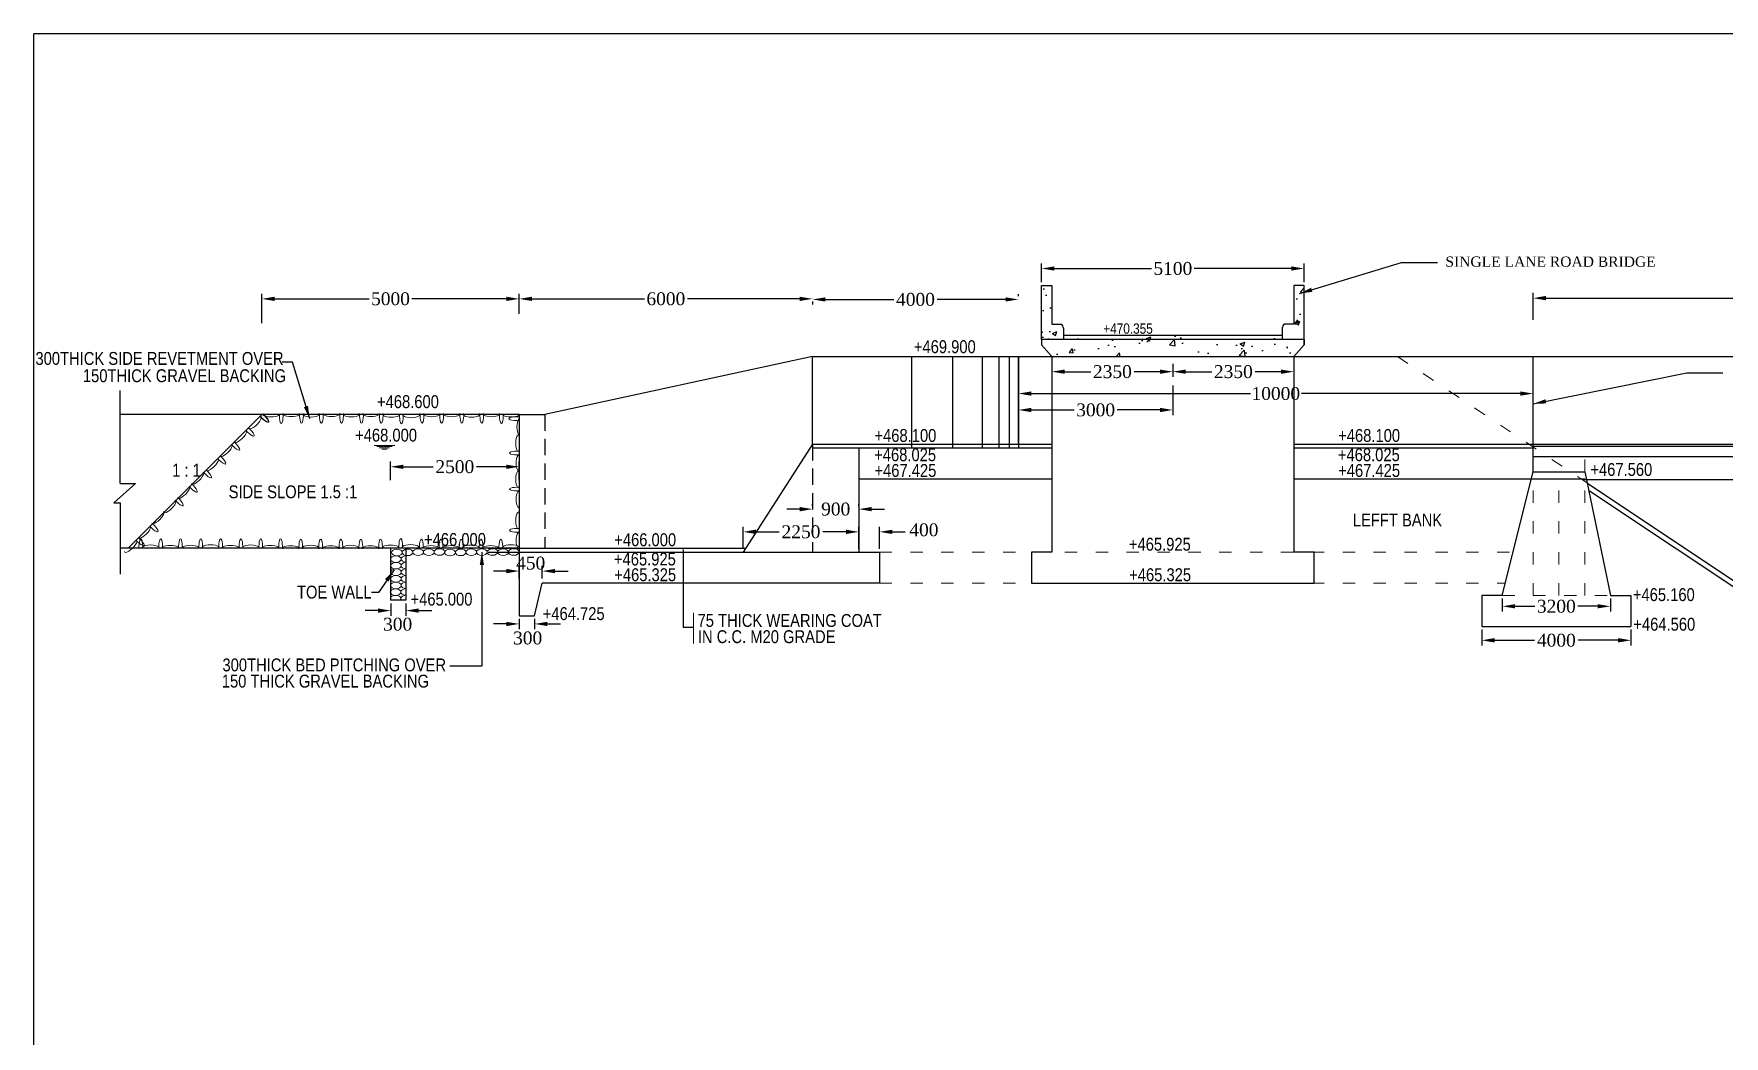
# Model space of a CAD drawing. Header units: millimetres. Extents: x 80 to 6605, y 46 to 2491.
# Drawn here: x 5456.2 to 5784.6, y 1153.2 to 1347.8 of the extents above; entities that cross this region are included whole.
import ezdxf
from ezdxf.enums import TextEntityAlignment as Align

# ---------------------------------------------------------------- set-up
doc = ezdxf.new("R2010")
doc.units = ezdxf.units.MM
doc.linetypes.add('ACAD_ISO03W100', pattern=[30, 12, -18])
doc.linetypes.add('DASHED', pattern=[19.05, 12.7, -6.35])
doc.layers.add('TEXT_GENERAL', color=4, linetype='Continuous')
doc.styles.add('ABADI', font='')
doc.styles.add('ARIAL NARROW', font='ARIALN.TTF')
doc.styles.get("Standard").update_dxf_attribs({"font": 'times.ttf', "height": 2.5})
doc.styles.add('TNR_2.5', font='times.ttf', dxfattribs={"height": 2.5})
doc.styles.get('ABADI').set_extended_font_data('Abadi MT Condensed Light')
doc.dimstyles.new('STANDARD$7', dxfattribs={"dimtxt": 2, "dimasz": 2, "dimexe": 1.25, "dimexo": 0.625, "dimtad": 1, "dimdec": 0, "dimlfac": 0.5, "dimdsep": 46, "dimtxsty": 'Standard', "dimcen": 2.5, "dimadec": 0, "dimazin": 0, "dimtfac": 1, "dimtdec": 0, "dimtmove": 0, "dimatfit": 3, "dimfxl": 1, "dimtolj": 1, "dimtzin": 0, "dimarcsym": 0})
doc.dimstyles.new('STYLE_ESH', dxfattribs={"dimtxt": 2.5, "dimasz": 2.5, "dimexe": 1, "dimexo": 0.625, "dimtad": 0, "dimtih": 1, "dimtoh": 1, "dimdec": 0, "dimlfac": 100, "dimzin": 9, "dimdsep": 46, "dimtxsty": 'TNR_2.5', "dimcen": 2.5, "dimadec": 0, "dimazin": 2, "dimtfac": 1, "dimtdec": 0, "dimtofl": 0, "dimtmove": 2, "dimatfit": 3, "dimfxl": 1, "dimarcsym": 0})

# ---------------------------------------------------------------- blocks, each defined once
blk = doc.blocks.new('*D95')
at = {"color": 0, "lineweight": -2, "transparency": 16777216}
for p, q in [((5651.98, 1299.6), (5651.98, 1303.26)), ((5654.48, 1302.26), (5673.32, 1302.26)), ((5700.48, 1302.26), (5681.65, 1302.26)), ((5702.98, 1299.6), (5702.98, 1303.26))]:
    blk.add_line(p, q, dxfattribs=at)
at = {"color": 0, "transparency": 16777216}
for points in [[(5654.48, 1302.68), (5654.48, 1301.85), (5651.98, 1302.26)], [(5700.48, 1302.68), (5700.48, 1301.85), (5702.98, 1302.26)]]:
    blk.add_solid(points, dxfattribs=at)
at = {"layer": 'Defpoints', "color": 0, "transparency": 16777216}
for p in [(5702.98, 1302.26), (5651.98, 1298.97), (5702.98, 1298.97)]:
    blk.add_point(p, dxfattribs=at)
at = {"color": 0, "transparency": 16777216, "insert": (5677.48, 1302.26), "char_height": 2.5, "attachment_point": 5, "style": 'TNR_2.5'}
blk.add_mtext('5100', dxfattribs=at)
blk = doc.blocks.new('*D96')
at = {"color": 0, "lineweight": -2, "transparency": 16777216}
for p, q in [((5677.48, 1283.75), (5677.48, 1281.22)), ((5679.98, 1282.22), (5685.02, 1282.22)), ((5698.48, 1282.22), (5693.45, 1282.22)), ((5700.98, 1283.75), (5700.98, 1281.22))]:
    blk.add_line(p, q, dxfattribs=at)
at = {"color": 0, "transparency": 16777216}
for points in [[(5679.98, 1282.64), (5679.98, 1281.81), (5677.48, 1282.22)], [(5698.48, 1282.64), (5698.48, 1281.81), (5700.98, 1282.22)]]:
    blk.add_solid(points, dxfattribs=at)
at = {"layer": 'Defpoints', "color": 0, "transparency": 16777216}
for p in [(5677.48, 1284.37), (5700.98, 1284.37), (5677.48, 1282.22)]:
    blk.add_point(p, dxfattribs=at)
at = {"color": 0, "transparency": 16777216, "insert": (5689.23, 1282.22), "char_height": 2.5, "attachment_point": 5, "style": 'TNR_2.5'}
blk.add_mtext('2350', dxfattribs=at)
blk = doc.blocks.new('*D97')
at = {"color": 0, "lineweight": -2, "transparency": 16777216}
for p, q in [((5653.98, 1283.75), (5653.98, 1281.22)), ((5656.48, 1282.22), (5661.52, 1282.22)), ((5674.98, 1282.22), (5669.95, 1282.22)), ((5677.48, 1283.75), (5677.48, 1281.22))]:
    blk.add_line(p, q, dxfattribs=at)
at = {"color": 0, "transparency": 16777216}
for points in [[(5656.48, 1282.64), (5656.48, 1281.81), (5653.98, 1282.22)], [(5674.98, 1282.64), (5674.98, 1281.81), (5677.48, 1282.22)]]:
    blk.add_solid(points, dxfattribs=at)
at = {"layer": 'Defpoints', "color": 0, "transparency": 16777216}
for p in [(5653.98, 1284.37), (5677.48, 1284.37), (5677.48, 1282.22)]:
    blk.add_point(p, dxfattribs=at)
at = {"color": 0, "transparency": 16777216, "insert": (5665.73, 1282.22), "char_height": 2.5, "attachment_point": 5, "style": 'TNR_2.5'}
blk.add_mtext('2350', dxfattribs=at)
blk = doc.blocks.new('*D99')
at = {"color": 0, "lineweight": -2, "transparency": 16777216}
for p, q in [((5747.48, 1292.3), (5747.48, 1297.51)), ((5882.48, 1292.3), (5882.48, 1297.51)), ((5749.98, 1296.51), (5810.03, 1296.51)), ((5879.98, 1296.51), (5819.94, 1296.51))]:
    blk.add_line(p, q, dxfattribs=at)
at = {"color": 0, "transparency": 16777216}
for points in [[(5749.98, 1296.93), (5749.98, 1296.09), (5747.48, 1296.51)], [(5879.98, 1296.93), (5879.98, 1296.09), (5882.48, 1296.51)]]:
    blk.add_solid(points, dxfattribs=at)
at = {"layer": 'Defpoints', "color": 0, "transparency": 16777216}
for p in [(5882.48, 1296.51), (5747.48, 1291.67), (5882.48, 1291.67)]:
    blk.add_point(p, dxfattribs=at)
at = {"color": 0, "transparency": 16777216, "insert": (5814.98, 1296.51), "char_height": 2.5, "attachment_point": 5, "style": 'TNR_2.5'}
blk.add_mtext('13500', dxfattribs=at)
blk = doc.blocks.new('*D101')
at = {"color": 0, "lineweight": -2, "transparency": 16777216}
for p, q in [((5523.06, 1235.83), (5520.56, 1235.83)), ((5525.56, 1237.22), (5525.56, 1234.83)), ((5528.48, 1237.22), (5528.48, 1234.83)), ((5530.98, 1235.83), (5533.48, 1235.83))]:
    blk.add_line(p, q, dxfattribs=at)
at = {"color": 0, "transparency": 16777216}
for points in [[(5523.06, 1236.25), (5523.06, 1235.41), (5525.56, 1235.83)], [(5530.98, 1236.25), (5530.98, 1235.41), (5528.48, 1235.83)]]:
    blk.add_solid(points, dxfattribs=at)
at = {"layer": 'Defpoints', "color": 0, "transparency": 16777216}
for p in [(5525.56, 1237.85), (5528.48, 1237.85), (5528.48, 1235.83)]:
    blk.add_point(p, dxfattribs=at)
at = {"color": 0, "transparency": 16777216, "insert": (5526.88, 1233.17), "char_height": 2.5, "attachment_point": 5, "style": 'TNR_2.5'}
blk.add_mtext('300', dxfattribs=at)
blk = doc.blocks.new('*D103')
at = {"color": 0, "lineweight": -2, "transparency": 16777216}
for p, q in [((5547.98, 1233.24), (5545.48, 1233.24)), ((5550.48, 1234.21), (5550.48, 1232.24)), ((5553.48, 1234.21), (5553.48, 1232.24)), ((5555.98, 1233.24), (5558.48, 1233.24))]:
    blk.add_line(p, q, dxfattribs=at)
at = {"color": 0, "transparency": 16777216}
for points in [[(5547.98, 1233.65), (5547.98, 1232.82), (5550.48, 1233.24)], [(5555.98, 1233.65), (5555.98, 1232.82), (5553.48, 1233.24)]]:
    blk.add_solid(points, dxfattribs=at)
at = {"layer": 'Defpoints', "color": 0, "transparency": 16777216}
for p in [(5550.48, 1234.83), (5553.48, 1234.83), (5553.48, 1233.24)]:
    blk.add_point(p, dxfattribs=at)
at = {"color": 0, "transparency": 16777216, "insert": (5552.13, 1230.5), "char_height": 2.5, "attachment_point": 5, "style": 'TNR_2.5'}
blk.add_mtext('300', dxfattribs=at)
blk = doc.blocks.new('*D102')
at = {"color": 0, "lineweight": -2, "transparency": 16777216}
for p, q in [((5547.98, 1243.5), (5545.48, 1243.5)), ((5550.48, 1242.07), (5550.48, 1244.5)), ((5554.97, 1242.07), (5554.97, 1244.5)), ((5557.47, 1243.5), (5559.97, 1243.5))]:
    blk.add_line(p, q, dxfattribs=at)
at = {"color": 0, "transparency": 16777216}
for points in [[(5547.98, 1243.92), (5547.98, 1243.08), (5550.48, 1243.5)], [(5557.47, 1243.92), (5557.47, 1243.08), (5554.97, 1243.5)]]:
    blk.add_solid(points, dxfattribs=at)
at = {"layer": 'Defpoints', "color": 0, "transparency": 16777216}
for p in [(5550.48, 1243.5), (5550.48, 1241.45), (5554.97, 1241.45)]:
    blk.add_point(p, dxfattribs=at)
at = {"color": 0, "transparency": 16777216, "insert": (5552.72, 1245.04), "char_height": 2.5, "attachment_point": 5, "style": 'TNR_2.5'}
blk.add_mtext('450', dxfattribs=at)
blk = doc.blocks.new('*D100')
at = {"color": 0, "lineweight": -2, "transparency": 16777216}
for p, q in [((5525.48, 1261.19), (5525.48, 1264.76)), ((5550.48, 1261.19), (5550.48, 1264.76)), ((5527.98, 1263.76), (5533.77, 1263.76)), ((5547.98, 1263.76), (5542.2, 1263.76))]:
    blk.add_line(p, q, dxfattribs=at)
at = {"color": 0, "transparency": 16777216}
for points in [[(5527.98, 1264.17), (5527.98, 1263.34), (5525.48, 1263.76)], [(5547.98, 1264.17), (5547.98, 1263.34), (5550.48, 1263.76)]]:
    blk.add_solid(points, dxfattribs=at)
at = {"layer": 'Defpoints', "color": 0, "transparency": 16777216}
for p in [(5550.48, 1263.76), (5525.48, 1260.56), (5550.48, 1260.56)]:
    blk.add_point(p, dxfattribs=at)
at = {"color": 0, "transparency": 16777216, "insert": (5537.98, 1263.76), "char_height": 2.5, "attachment_point": 5, "style": 'TNR_2.5'}
blk.add_mtext('2500', dxfattribs=at)
blk = doc.blocks.new('*D104')
at = {"color": 0, "lineweight": -2, "transparency": 16777216}
for p, q in [((5737.48, 1232.15), (5737.48, 1229.06)), ((5766.48, 1232.13), (5766.48, 1229.06)), ((5739.98, 1230.06), (5747.76, 1230.06)), ((5763.98, 1230.06), (5756.21, 1230.06))]:
    blk.add_line(p, q, dxfattribs=at)
at = {"color": 0, "transparency": 16777216}
for points in [[(5739.98, 1230.48), (5739.98, 1229.64), (5737.48, 1230.06)], [(5763.98, 1230.48), (5763.98, 1229.64), (5766.48, 1230.06)]]:
    blk.add_solid(points, dxfattribs=at)
at = {"layer": 'Defpoints', "color": 0, "transparency": 16777216}
for p in [(5737.48, 1232.77), (5766.48, 1232.76), (5766.48, 1230.06)]:
    blk.add_point(p, dxfattribs=at)
at = {"color": 0, "transparency": 16777216, "insert": (5751.98, 1230.06), "char_height": 2.5, "attachment_point": 5, "style": 'TNR_2.5'}
blk.add_mtext('4000', dxfattribs=at)
blk = doc.blocks.new('*D105')
at = {"color": 0, "lineweight": -2, "transparency": 16777216}
for p, q in [((5741.48, 1238.15), (5741.48, 1235.66)), ((5762.48, 1238.15), (5762.48, 1235.66)), ((5743.98, 1236.66), (5747.81, 1236.66)), ((5759.98, 1236.66), (5756.16, 1236.66))]:
    blk.add_line(p, q, dxfattribs=at)
at = {"color": 0, "transparency": 16777216}
for points in [[(5743.98, 1237.08), (5743.98, 1236.25), (5741.48, 1236.66)], [(5759.98, 1237.08), (5759.98, 1236.25), (5762.48, 1236.66)]]:
    blk.add_solid(points, dxfattribs=at)
at = {"layer": 'Defpoints', "color": 0, "transparency": 16777216}
for p in [(5741.48, 1238.77), (5762.48, 1238.77), (5762.48, 1236.66)]:
    blk.add_point(p, dxfattribs=at)
at = {"color": 0, "transparency": 16777216, "insert": (5751.98, 1236.66), "char_height": 2.5, "attachment_point": 5, "style": 'TNR_2.5'}
blk.add_mtext('3200', dxfattribs=at)
blk = doc.blocks.new('*D122')
at = {"color": 0, "lineweight": -2, "transparency": 16777216}
for p, q in [((5647.48, 1296.88), (5647.48, 1297.25)), ((5607.48, 1295.83), (5607.48, 1295.25)), ((5609.98, 1296.25), (5623.26, 1296.25)), ((5644.98, 1296.25), (5631.71, 1296.25))]:
    blk.add_line(p, q, dxfattribs=at)
at = {"color": 0, "transparency": 16777216}
for points in [[(5609.98, 1296.67), (5609.98, 1295.84), (5607.48, 1296.25)], [(5644.98, 1296.67), (5644.98, 1295.84), (5647.48, 1296.25)]]:
    blk.add_solid(points, dxfattribs=at)
at = {"layer": 'Defpoints', "color": 0, "transparency": 16777216}
for p in [(5607.48, 1296.45), (5607.48, 1296.25), (5647.48, 1296.25)]:
    blk.add_point(p, dxfattribs=at)
at = {"color": 0, "transparency": 16777216, "insert": (5627.48, 1296.25), "char_height": 2.5, "attachment_point": 5, "style": 'TNR_2.5'}
blk.add_mtext('4000', dxfattribs=at)
blk = doc.blocks.new('*D123')
at = {"color": 0, "lineweight": -2, "transparency": 16777216}
for p, q in [((5550.48, 1293.66), (5550.48, 1297.37)), ((5552.98, 1296.37), (5574.81, 1296.37)), ((5604.98, 1296.37), (5583.16, 1296.37)), ((5607.48, 1295.83), (5607.48, 1295.37))]:
    blk.add_line(p, q, dxfattribs=at)
at = {"color": 0, "transparency": 16777216}
for points in [[(5552.98, 1296.78), (5552.98, 1295.95), (5550.48, 1296.37)], [(5604.98, 1296.78), (5604.98, 1295.95), (5607.48, 1296.37)]]:
    blk.add_solid(points, dxfattribs=at)
at = {"layer": 'Defpoints', "color": 0, "transparency": 16777216}
for p in [(5550.48, 1296.37), (5607.48, 1296.45), (5550.48, 1293.04)]:
    blk.add_point(p, dxfattribs=at)
at = {"color": 0, "transparency": 16777216, "insert": (5578.98, 1296.37), "char_height": 2.5, "attachment_point": 5, "style": 'TNR_2.5'}
blk.add_mtext('6000', dxfattribs=at)
blk = doc.blocks.new('*D124')
at = {"color": 0, "lineweight": -2, "transparency": 16777216}
for p, q in [((5500.48, 1291.66), (5500.48, 1297.37)), ((5550.48, 1293.48), (5550.48, 1297.37)), ((5502.98, 1296.37), (5521.32, 1296.37)), ((5547.98, 1296.37), (5529.65, 1296.37))]:
    blk.add_line(p, q, dxfattribs=at)
at = {"color": 0, "transparency": 16777216}
for points in [[(5502.98, 1296.78), (5502.98, 1295.95), (5500.48, 1296.37)], [(5547.98, 1296.78), (5547.98, 1295.95), (5550.48, 1296.37)]]:
    blk.add_solid(points, dxfattribs=at)
at = {"layer": 'Defpoints', "color": 0, "transparency": 16777216}
for p in [(5500.48, 1296.37), (5500.48, 1291.03), (5550.48, 1292.86)]:
    blk.add_point(p, dxfattribs=at)
at = {"color": 0, "transparency": 16777216, "insert": (5525.48, 1296.37), "char_height": 2.5, "attachment_point": 5, "style": 'TNR_2.5'}
blk.add_mtext('5000', dxfattribs=at)
blk = doc.blocks.new('*D144')
at = {"color": 0, "lineweight": -2, "transparency": 16777216}
for p, q in [((5647.48, 1278.6), (5647.48, 1278.97)), ((5649.98, 1277.97), (5692.53, 1277.97)), ((5744.98, 1277.97), (5702.44, 1277.97)), ((5747.48, 1278.6), (5747.48, 1278.97))]:
    blk.add_line(p, q, dxfattribs=at)
at = {"color": 0, "transparency": 16777216}
for points in [[(5649.98, 1278.39), (5649.98, 1277.56), (5647.48, 1277.97)], [(5744.98, 1278.39), (5744.98, 1277.56), (5747.48, 1277.97)]]:
    blk.add_solid(points, dxfattribs=at)
at = {"layer": 'Defpoints', "color": 0, "transparency": 16777216}
for p in [(5647.48, 1277.97), (5747.48, 1277.97), (5747.48, 1277.97)]:
    blk.add_point(p, dxfattribs=at)
at = {"color": 0, "transparency": 16777216, "insert": (5697.48, 1277.97), "char_height": 2.5, "attachment_point": 5, "style": 'TNR_2.5'}
blk.add_mtext('10000', dxfattribs=at)
blk = doc.blocks.new('*D145')
at = {"color": 0, "lineweight": -2, "transparency": 16777216}
for p, q in [((5677.48, 1279.57), (5677.48, 1273.79)), ((5647.48, 1275.41), (5647.48, 1275.79)), ((5649.98, 1274.79), (5658.31, 1274.79)), ((5674.98, 1274.79), (5666.66, 1274.79))]:
    blk.add_line(p, q, dxfattribs=at)
at = {"color": 0, "transparency": 16777216}
for points in [[(5649.98, 1275.2), (5649.98, 1274.37), (5647.48, 1274.79)], [(5674.98, 1275.2), (5674.98, 1274.37), (5677.48, 1274.79)]]:
    blk.add_solid(points, dxfattribs=at)
at = {"layer": 'Defpoints', "color": 0, "transparency": 16777216}
for p in [(5677.48, 1280.19), (5647.48, 1274.79), (5677.48, 1274.79)]:
    blk.add_point(p, dxfattribs=at)
at = {"color": 0, "transparency": 16777216, "insert": (5662.48, 1274.79), "char_height": 2.5, "attachment_point": 5, "style": 'TNR_2.5'}
blk.add_mtext('3000', dxfattribs=at)
blk = doc.blocks.new('*D146')
at = {"color": 0, "lineweight": -2, "transparency": 16777216}
for p, q in [((5593.98, 1247.8), (5593.98, 1252.12)), ((5616.48, 1247.8), (5616.48, 1252.12)), ((5596.48, 1251.12), (5601.02, 1251.12)), ((5613.98, 1251.12), (5609.45, 1251.12))]:
    blk.add_line(p, q, dxfattribs=at)
at = {"color": 0, "transparency": 16777216}
for points in [[(5596.48, 1251.54), (5596.48, 1250.71), (5593.98, 1251.12)], [(5613.98, 1251.54), (5613.98, 1250.71), (5616.48, 1251.12)]]:
    blk.add_solid(points, dxfattribs=at)
at = {"layer": 'Defpoints', "color": 0, "transparency": 16777216}
for p in [(5616.48, 1251.12), (5593.98, 1247.17), (5616.48, 1247.17)]:
    blk.add_point(p, dxfattribs=at)
at = {"color": 0, "transparency": 16777216, "insert": (5605.23, 1251.12), "char_height": 2.5, "attachment_point": 5, "style": 'TNR_2.5'}
blk.add_mtext('2250', dxfattribs=at)
blk = doc.blocks.new('*D147')
at = {"color": 0, "lineweight": -2, "transparency": 16777216}
for p, q in [((5604.98, 1255.53), (5602.48, 1255.53)), ((5607.48, 1256.16), (5607.48, 1256.53)), ((5616.48, 1256.16), (5616.48, 1256.53)), ((5618.98, 1255.53), (5621.48, 1255.53))]:
    blk.add_line(p, q, dxfattribs=at)
at = {"color": 0, "transparency": 16777216}
for points in [[(5604.98, 1255.95), (5604.98, 1255.11), (5607.48, 1255.53)], [(5618.98, 1255.95), (5618.98, 1255.11), (5616.48, 1255.53)]]:
    blk.add_solid(points, dxfattribs=at)
at = {"layer": 'Defpoints', "color": 0, "transparency": 16777216}
for p in [(5607.48, 1255.53), (5616.48, 1255.53), (5616.48, 1255.53)]:
    blk.add_point(p, dxfattribs=at)
at = {"color": 0, "transparency": 16777216, "insert": (5611.98, 1255.53), "char_height": 2.5, "attachment_point": 5, "style": 'TNR_2.5'}
blk.add_mtext('900', dxfattribs=at)
blk = doc.blocks.new('*D148')
at = {"color": 0, "lineweight": -2, "transparency": 16777216}
for p, q in [((5616.48, 1247.8), (5616.48, 1252.12)), ((5620.48, 1247.8), (5620.48, 1252.12)), ((5613.98, 1251.12), (5611.48, 1251.12)), ((5622.98, 1251.12), (5625.48, 1251.12))]:
    blk.add_line(p, q, dxfattribs=at)
at = {"color": 0, "transparency": 16777216}
for points in [[(5613.98, 1251.54), (5613.98, 1250.71), (5616.48, 1251.12)], [(5622.98, 1251.54), (5622.98, 1250.71), (5620.48, 1251.12)]]:
    blk.add_solid(points, dxfattribs=at)
at = {"layer": 'Defpoints', "color": 0, "transparency": 16777216}
for p in [(5620.48, 1251.12), (5616.48, 1247.17), (5620.48, 1247.17)]:
    blk.add_point(p, dxfattribs=at)
at = {"color": 0, "transparency": 16777216, "insert": (5629.11, 1251.5), "char_height": 2.5, "attachment_point": 5, "style": 'TNR_2.5'}
blk.add_mtext('400', dxfattribs=at)

msp = doc.modelspace()

# ---------------------------------------------------------------- hatches: boundary and pattern name
h = msp.add_hatch()
h.set_pattern_fill('AR-CONC', color=0, scale=0.05, style=0)
h.set_pattern_definition([(50, (166.927, -432.9654), (9.109233, -0.796954), [0.9525, -10.4775]), (355, (166.927, -432.965), (-1.762141, 9.552832), [0.762, -8.382]), (100.451, (167.686, -433.032), (7.347125, 8.755834), [0.8095, -8.9045]), (46.1842, (166.927, -430.425), (13.553952, -2.102116), [1.42875, -15.71625]), (96.6356, (168.057, -430.6), (11.870212, 12.371278), [1.21425, -13.35675]), (351.184, (166.927, -430.425), (11.87023, 12.371256), [1.143, -12.573]), (21, (168.197, -431.0604), (7.580744, -5.113276), [0.9525, -10.4775]), (326, (168.197, -431.06), (3.090101, 9.209398), [0.762, -8.382]), (71.4514, (168.829, -431.4865), (10.670825, 4.096143), [0.8095, -8.9045]), (37.5, (166.927, -432.9654), (0.1544302, 4.227752), [0, -8.2804, 0, -8.509, 0, -8.41375]), (7.5, (166.927, -432.9654), (3.340983, 5.0090287), [0, -4.8514, 0, -8.0899, 0, -3.20675]), (327.5, (164.095, -432.9654), (6.7795298, -0.2864372), [0, -3.175, 0, -9.906, 0, -13.1445]), (317.5, (162.825, -432.9654), (7.406459, 1.2713246), [0, -4.1275, 0, -6.5786, 0, -9.3345])])
h.paths.add_polyline_path([(5700.98459, 1285.17045), (5702.98459, 1287.47045), (5702.98459, 1288.47045), (5656.23459, 1288.47045), (5651.98459, 1288.47045), (5651.98459, 1287.47045), (5653.98459, 1285.17045)])
h.paths.add_polyline_path([(5656.23459, 1289.22045), (5656.23459, 1288.47045), (5698.73459, 1288.47045), (5698.73459, 1289.22045)])
h.paths.add_polyline_path([(5702.98459, 1298.97045), (5700.98459, 1298.97045), (5700.98459, 1291.47045), (5699.15786, 1291.47045, 0.215737154), (5698.73459, 1290.65589), (5698.73459, 1288.47045), (5702.98459, 1288.47045)])
h.paths.add_polyline_path([(5651.98459, 1288.47045), (5656.23459, 1288.47045), (5656.23459, 1290.65589, 0.215737154), (5655.81131, 1291.47045), (5653.98459, 1291.47045), (5653.98459, 1298.97045), (5651.98459, 1298.97045)])

# ---------------------------------------------------------------- linework, layer by layer
at = {"color": 0}
for p, q in [((5456.18376, 767.83356), (5456.18376, 1347.83356)), ((6436.18376, 1347.83356), (5456.18376, 1347.83356)), ((5651.98459, 1298.97045), (5653.98459, 1298.97045)), ((5651.98459, 1288.47045), (5651.98459, 1298.97045)), ((5653.98459, 1298.97045), (5653.98459, 1291.47045)), ((5700.98459, 1298.97045), (5700.98459, 1291.47045)), ((5702.98459, 1298.97045), (5700.98459, 1298.97045)), ((5702.98459, 1287.47045), (5702.98459, 1298.97045)), ((5653.98459, 1291.47045), (5655.81131, 1291.47045)), ((5656.23459, 1290.65589), (5656.23459, 1288.47045)), ((5698.73459, 1290.65589), (5698.73459, 1288.47045)), ((5700.98459, 1291.47045), (5699.15786, 1291.47045)), ((5698.73459, 1289.22045), (5656.23459, 1289.22045)), ((5702.98459, 1288.47045), (5656.23459, 1288.47045)), ((5607.48459, 1285.17045), (5555.48459, 1273.92045)), ((5607.48459, 1268.17045), (5607.48459, 1285.17045)), ((5607.48459, 1285.17045), (5882.48459, 1285.17045)), ((5626.68649, 1285.17045), (5626.68649, 1267.42045)), ((5634.64402, 1285.17045), (5634.64402, 1267.42045)), ((5640.43132, 1285.17045), (5640.43132, 1267.42045)), ((5643.68666, 1285.17045), (5643.68666, 1267.42045)), ((5645.67606, 1285.17045), (5645.67606, 1267.42045)), ((5647.48459, 1285.17045), (5647.48459, 1267.42045)), ((5647.48459, 1268.17045), (5647.48459, 1285.17045)), ((5653.98459, 1285.17045), (5653.98459, 1247.17045)), ((5700.98459, 1285.17045), (5700.98459, 1247.17045)), ((5747.48459, 1262.77045), (5747.48459, 1285.17045)), ((5472.93355, 1260.48638), (5472.93355, 1278.56355)), ((5550.48459, 1273.92045), (5472.93355, 1273.92045)), ((5474.48459, 1247.92045), (5500.48459, 1273.92045)), ((5550.48459, 1273.92045), (5550.48459, 1247.17045)), ((5550.48459, 1273.92045), (5555.48459, 1273.92045)), ((5555.48459, 1273.92045), (5555.48459, 1273.92045)), ((5607.48459, 1268.17045), (5593.98459, 1247.17045)), ((5607.48459, 1268.17045), (5653.98459, 1268.17045)), ((5700.98459, 1268.17045), (5882.48459, 1268.17045)), ((5747.48459, 1267.77045), (5882.48459, 1267.77045)), ((5607.48459, 1267.42045), (5653.98459, 1267.42045)), ((5616.48459, 1267.42045), (5616.48459, 1247.17045)), ((5700.98459, 1267.42045), (5747.48459, 1267.42045)), ((5747.48459, 1265.77045), (5882.48459, 1265.77045)), ((5616.48459, 1261.42045), (5653.98459, 1261.42045)), ((5700.98459, 1261.42045), (5757.48459, 1261.42045)), ((5741.48459, 1238.77045), (5747.48459, 1262.77045)), ((5747.48459, 1262.77045), (5757.48459, 1262.77045)), ((5756.98459, 1261.27045), (5882.48459, 1261.27045)), ((5757.48459, 1262.77045), (5762.48459, 1238.77045)), ((5475.93355, 1260.48638), (5471.75933, 1256.74388)), ((5472.93355, 1260.48638), (5475.93355, 1260.48638)), ((5758.05805, 1260.55481), (5827.48459, 1214.27045)), ((5758.43398, 1259.10234), (5826.92989, 1213.4384)), ((5471.75933, 1256.74388), (5472.93355, 1256.74388)), ((5472.93355, 1256.74388), (5472.93355, 1242.87706)), ((5472.93355, 1256.74388), (5472.93355, 1247.25813)), ((5472.93355, 1256.74388), (5472.93355, 1245.98463)), ((5550.48459, 1247.92045), (5472.93355, 1247.92045)), ((5525.48459, 1247.84975), (5525.48459, 1237.84975)), ((5528.48459, 1247.84975), (5528.48459, 1237.84975)), ((5544.48459, 1247.92045), (5594.46673, 1247.92045)), ((5544.48459, 1247.17045), (5618.48459, 1247.17045)), ((5550.48459, 1247.17045), (5550.48459, 1241.17045)), ((5564.64997, 1247.17045), (5620.48459, 1247.17045)), ((5620.48459, 1247.17045), (5620.48459, 1241.17045)), ((5653.98459, 1247.17045), (5649.98459, 1247.17045)), ((5649.98459, 1247.17045), (5649.98459, 1241.17045)), ((5704.90549, 1247.17045), (5700.98459, 1247.17045)), ((5704.90549, 1241.17045), (5704.90549, 1247.17045)), ((5550.48459, 1241.44975), (5550.48459, 1234.83062)), ((5553.48459, 1234.83062), (5554.96978, 1241.17045)), ((5620.48459, 1241.17045), (5554.96978, 1241.17045)), ((5649.98459, 1241.17045), (5700.90549, 1241.17045)), ((5700.90549, 1241.17045), (5704.90549, 1241.17045)), ((5741.48459, 1238.77045), (5737.48459, 1238.77045)), ((5737.48459, 1238.77045), (5737.48459, 1232.77045)), ((5762.48459, 1238.77045), (5766.48459, 1238.77045)), ((5766.48459, 1238.77045), (5766.48192, 1232.77045)), ((5528.48459, 1237.84975), (5525.48459, 1237.84975)), ((5550.48459, 1234.83062), (5553.48459, 1234.83062)), ((5737.48459, 1232.77045), (5766.48192, 1232.77045)), ((5747.48459, 1232.77045), (5757.48459, 1232.77045)), ((5747.48459, 1232.77045), (5757.48459, 1232.77045))]:
    msp.add_line(p, q, dxfattribs=at)
at = {"color": 0, "ltscale": 0.5}
for p, q in [((5651.98459, 1288.47045), (5651.98459, 1287.47045)), ((5656.23459, 1288.47045), (5651.98459, 1288.47045)), ((5651.98459, 1287.47045), (5653.98459, 1285.17045)), ((5702.98459, 1287.47045), (5700.98459, 1285.17045)), ((5702.98459, 1288.47045), (5702.98459, 1287.47045))]:
    msp.add_line(p, q, dxfattribs=at)
at = {"color": 0, "linetype": 'DASHED', "ltscale": 0.25}
for p, q in [((5555.48459, 1273.92045), (5555.48459, 1247.92045)), ((5607.48459, 1268.17045), (5607.48459, 1247.17045))]:
    msp.add_line(p, q, dxfattribs=at)
at = {"color": 0}
for centre, start, end in [((5655.12296, 1290.5955), 3.1096967, 51.8066718), ((5699.84621, 1290.5955), 128.1933282, 176.8903033)]:
    msp.add_arc(centre, 1.11326, start, end, dxfattribs=at)
at = {"color": 0, "lineweight": 5, "extrusion": (0, 0, -1)}
for centre, major_axis, ratio, start_param, end_param in [((5497.91039, 1270.82008), (-1.06269, 1.0816), 0.238983774, 1.336454693, 4.946730614), ((5499.11997, 1272.29405), (1.14702, 1.12696), 0.328798741, -0.284518735, 3.426111389), ((5500.66822, 1273.52969), (-1.06269, 1.0816), 0.238983774, 1.336454693, 4.946730614), ((5500.76191, 1273.52969), (-1.06269, 1.0816), 0.238983774, 1.336454693, 4.946730614), ((5502.27123, 1273.96999), (1.60801, 0), 0.328798741, -0.109693715, 3.251286368), ((5504.24822, 1273.67578), (0, 1.5163), 0.238983774, 1.336454693, 4.946730614), ((5506.2087, 1274.02854), (1.60801, 0), 0.328798741, -0.109693715, 3.251286368), ((5508.18569, 1273.73433), (0, 1.5163), 0.238983774, 1.336454693, 4.946730614), ((5510.08152, 1273.93801), (-1.60801, 0), 0.328798741, 2.857073918, 6.567704042), ((5512.05281, 1273.75062), (0, 1.5163), 0.238983774, 1.336454693, 4.946730614), ((5514.00055, 1274.04483), (1.60801, 0), 0.328798741, -0.109693715, 3.251286368), ((5515.97754, 1273.75062), (0, 1.5163), 0.238983774, 1.336454693, 4.946730614), ((5517.87337, 1273.9543), (-1.60801, 0), 0.328798741, 2.857073918, 6.567704042), ((5519.84375, 1273.75062), (0, 1.5163), 0.238983774, 1.336454693, 4.946730614), ((5521.70089, 1274.04483), (1.60801, 0), 0.328798741, -0.109693715, 3.251286368), ((5523.67787, 1273.75062), (0, 1.5163), 0.238983774, 1.336454693, 4.946730614), ((5525.62921, 1273.89986), (1.60801, 0), 0.328798741, -0.109693715, 3.251286368), ((5527.60619, 1273.60565), (0, 1.5163), 0.238983774, 1.336454693, 4.946730614), ((5529.50203, 1273.80933), (-1.60801, 0), 0.328798741, 2.857073918, 6.567704042), ((5531.61358, 1273.72045), (0, 1.5163), 0.238983774, 1.336454693, 4.946730614), ((5533.47072, 1274.01466), (1.60801, 0), 0.328798741, -0.109693715, 3.251286368), ((5535.41846, 1273.72045), (0, 1.5163), 0.238983774, 1.336454693, 4.946730614), ((5537.36619, 1274.01466), (1.60801, 0), 0.328798741, -0.109693715, 3.251286368), ((5539.34318, 1273.72045), (0, 1.5163), 0.238983774, 1.336454693, 4.946730614), ((5541.23901, 1273.92413), (-1.60801, 0), 0.328798741, 2.857073918, 6.567704042), ((5543.2094, 1273.72045), (0, 1.5163), 0.238983774, 1.336454693, 4.946730614), ((5545.06653, 1274.01466), (1.60801, 0), 0.328798741, -0.109693715, 3.251286368), ((5547.02651, 1273.67578), (0, 1.5163), 0.238983774, 1.336454693, 4.946730614), ((5548.88365, 1273.96999), (1.60801, 0), 0.328798741, -0.109693715, 3.251286368), ((5493.51307, 1266.91212), (1.14702, 1.12696), 0.328798741, -0.109693715, 3.251286368), ((5495.11082, 1268.06947), (-1.06269, 1.0816), 0.238983774, 1.336454693, 4.946730614), ((5496.29398, 1269.64439), (1.14702, 1.12696), 0.328798741, -0.109693715, 3.251286368), ((5490.84629, 1264.16506), (1.14702, 1.12696), 0.328798741, -0.284518735, 3.426111389), ((5492.39454, 1265.4007), (-1.06269, 1.0816), 0.238983774, 1.336454693, 4.946730614), ((5488.001, 1261.55929), (1.14702, 1.12696), 0.328798741, -0.109693715, 3.251286368), ((5489.63671, 1262.69109), (-1.06269, 1.0816), 0.238983774, 1.336454693, 4.946730614), ((5485.25219, 1258.77618), (1.14702, 1.12696), 0.328798741, -0.109693715, 3.251286368), ((5486.84993, 1259.93353), (-1.06269, 1.0816), 0.238983774, 1.336454693, 4.946730614), ((5480.28092, 1253.89185), (1.14702, 1.12696), 0.328798741, -0.109693715, 3.251286368), ((5482.5854, 1256.02912), (1.14702, 1.12696), 0.328798741, -0.284518735, 3.426111389), ((5484.13366, 1257.26476), (-1.06269, 1.0816), 0.238983774, 1.336454693, 4.946730614), ((5477.6483, 1251.05269), (1.14702, 1.12696), 0.328798741, -0.109693715, 3.251286368), ((5479.24604, 1252.21004), (-1.06269, 1.0816), 0.238983774, 1.336454693, 4.946730614), ((5474.98151, 1248.30563), (1.14702, 1.12696), 0.328798741, -0.284518735, 3.426111389), ((5476.52976, 1249.54127), (-1.06269, 1.0816), 0.238983774, 1.336454693, 4.946730614)]:
    msp.add_ellipse(centre, major_axis=major_axis, ratio=ratio, start_param=start_param, end_param=end_param, dxfattribs=at)
at = {"color": 0, "lineweight": 5}
for centre, major_axis, ratio, start_param, end_param in [((5549.98035, 1273.11069), (1.5163, 0), 0.238983774, 1.336454693, 4.946730614), ((5550.57885, 1271.47717), (0, 1.60801), 0.328798741, -0.109693715, 3.251286368), ((5550.33618, 1268.33545), (0, 1.60801), 0.328798741, -0.284518735, 3.426111389), ((5550.1325, 1266.43962), (1.5163, 0), 0.238983774, 1.336454693, 4.946730614), ((5550.42671, 1264.46263), (0, 1.60801), 0.328798741, -0.109693715, 3.251286368), ((5550.33618, 1261.32092), (0, 1.60801), 0.328798741, -0.284518735, 3.426111389), ((5550.1325, 1259.42508), (1.5163, 0), 0.238983774, 1.336454693, 4.946730614), ((5550.42671, 1257.4481), (0, 1.60801), 0.328798741, -0.109693715, 3.251286368), ((5550.33618, 1253.32092), (0, 1.60801), 0.328798741, -0.284518735, 3.426111389), ((5550.1325, 1251.42508), (1.5163, 0), 0.238983774, 1.336454693, 4.946730614), ((5476.97706, 1248.26039), (0, 1.5163), 0.238983774, 4.478047346, 8.088323268), ((5478.8729, 1248.0567), (1.60801, 0), 0.328798741, -0.284518735, 3.426111389), ((5480.84328, 1248.26039), (0, 1.5163), 0.238983774, 4.478047346, 8.088323268), ((5482.70042, 1247.96618), (-1.60801, 0), 0.328798741, 3.031898939, 6.392879022), ((5484.6774, 1248.26039), (0, 1.5163), 0.238983774, 4.478047346, 8.088323268), ((5486.64846, 1247.98247), (-1.60801, 0), 0.328798741, 3.031898939, 6.392879022), ((5488.62545, 1248.27668), (0, 1.5163), 0.238983774, 4.478047346, 8.088323268), ((5490.52128, 1248.073), (1.60801, 0), 0.328798741, -0.284518735, 3.426111389), ((5492.49258, 1248.26039), (0, 1.5163), 0.238983774, 4.478047346, 8.088323268), ((5494.44031, 1247.96618), (-1.60801, 0), 0.328798741, 3.031898939, 6.392879022), ((5496.4173, 1248.26039), (0, 1.5163), 0.238983774, 4.478047346, 8.088323268), ((5498.31313, 1248.0567), (1.60801, 0), 0.328798741, -0.284518735, 3.426111389), ((5500.28352, 1248.26039), (0, 1.5163), 0.238983774, 4.478047346, 8.088323268), ((5502.14065, 1247.96618), (-1.60801, 0), 0.328798741, 3.031898939, 6.392879022), ((5504.11764, 1248.26039), (0, 1.5163), 0.238983774, 4.478047346, 8.088323268), ((5506.07812, 1247.90763), (-1.60801, 0), 0.328798741, 3.031898939, 6.392879022), ((5508.05511, 1248.20184), (0, 1.5163), 0.238983774, 4.478047346, 8.088323268), ((5509.95094, 1247.99815), (1.60801, 0), 0.328798741, -0.284518735, 3.426111389), ((5511.92223, 1248.18554), (0, 1.5163), 0.238983774, 4.478047346, 8.088323268), ((5513.86997, 1247.89133), (-1.60801, 0), 0.328798741, 3.031898939, 6.392879022), ((5515.84695, 1248.18554), (0, 1.5163), 0.238983774, 4.478047346, 8.088323268), ((5517.74279, 1247.98186), (1.60801, 0), 0.328798741, -0.284518735, 3.426111389), ((5519.71317, 1248.18554), (0, 1.5163), 0.238983774, 4.478047346, 8.088323268), ((5521.57031, 1247.89133), (-1.60801, 0), 0.328798741, 3.031898939, 6.392879022), ((5523.54729, 1248.18554), (0, 1.5163), 0.238983774, 4.478047346, 8.088323268), ((5525.49863, 1248.0363), (-1.60801, 0), 0.328798741, 3.031898939, 6.392879022), ((5527.47561, 1248.33051), (0, 1.5163), 0.238983774, 4.478047346, 8.088323268), ((5529.37145, 1248.12683), (1.60801, 0), 0.328798741, -0.284518735, 3.426111389), ((5531.483, 1248.21571), (0, 1.5163), 0.238983774, 4.478047346, 8.088323268), ((5533.34013, 1247.9215), (-1.60801, 0), 0.328798741, 3.031898939, 6.392879022), ((5535.28788, 1248.21571), (0, 1.5163), 0.238983774, 4.478047346, 8.088323268), ((5537.23561, 1247.9215), (-1.60801, 0), 0.328798741, 3.031898939, 6.392879022), ((5539.2126, 1248.21571), (0, 1.5163), 0.238983774, 4.478047346, 8.088323268), ((5541.10843, 1248.01203), (1.60801, 0), 0.328798741, -0.284518735, 3.426111389), ((5543.07882, 1248.21571), (0, 1.5163), 0.238983774, 4.478047346, 8.088323268), ((5544.93595, 1247.9215), (-1.60801, 0), 0.328798741, 3.031898939, 6.392879022), ((5546.91294, 1248.21571), (0, 1.5163), 0.238983774, 4.478047346, 8.088323268), ((5548.87058, 1248.08161), (1.60801, 0), 0.328798741, -0.284518735, 3.426111389), ((5550.42671, 1249.4481), (0, 1.60801), 0.328798741, -0.109693715, 3.251286368)]:
    msp.add_ellipse(centre, major_axis=major_axis, ratio=ratio, start_param=start_param, end_param=end_param, dxfattribs=at)
at = {"layer": 'TEXT_GENERAL', "color": 0, "linetype": 'ACAD_ISO03W100', "lineweight": 5, "ltscale": 0.2}
for p, q in [((5721.13459, 1285.17045), (5758.05805, 1260.55481)), ((5747.48459, 1238.77045), (5747.48459, 1265.77045)), ((5757.48459, 1238.77045), (5757.48459, 1265.77045)), ((5752.48459, 1238.77045), (5752.48459, 1262.77045)), ((5620.48459, 1247.17045), (5743.58459, 1247.17045)), ((5620.48459, 1241.17045), (5742.07433, 1241.12943)), ((5741.48459, 1238.77045), (5762.48459, 1238.77045))]:
    msp.add_line(p, q, dxfattribs=at)
at = {"layer": 'TEXT_GENERAL', "color": 0, "lineweight": 5}
for p, q in [((5526.31016, 1267.92045), (5522.31016, 1267.92045)), ((5525.81016, 1267.67045), (5522.81016, 1267.67045)), ((5525.31016, 1267.42045), (5523.31016, 1267.42045)), ((5524.81016, 1267.17045), (5523.81016, 1267.17045)), ((5584.36456, 1235.37212), (5584.36456, 1229.42093))]:
    msp.add_line(p, q, dxfattribs=at)
at = {"layer": 'TEXT_GENERAL', "color": 0, "lineweight": 5, "extrusion": (0, 0, -1)}
for centre in [(5526.51579, 1245.83784), (5526.53059, 1244.55558), (5526.73519, 1247.1201), (5528.79762, 1247.14086), (5530.86003, 1247.16466), (5532.92247, 1247.18481), (5534.98488, 1247.20862), (5537.04729, 1247.12141), (5539.1097, 1247.14521), (5541.17212, 1247.16687), (5543.23456, 1247.18809), (5545.29699, 1247.20862), (5547.3594, 1247.18481), (5549.42181, 1247.20862), (5526.51579, 1241.99106), (5526.54539, 1243.27332), (5526.46426, 1239.43187), (5526.51579, 1240.71356)]:
    msp.add_ellipse(centre, major_axis=(1.03121, 0.0119), ratio=0.621728248, dxfattribs=at)
for centre, start_param, end_param in [((5528.57823, 1245.85802), 1.66890238, 4.62863548), ((5528.59303, 1244.57576), 1.66890238, 4.62863548), ((5528.57823, 1242.01125), 1.66890238, 4.62863548), ((5528.60783, 1243.29351), 1.66890238, 4.62863548), ((5526.47906, 1238.14961), 2.673551177, 6.788353412), ((5528.5415, 1238.16979), 2.637590732, 4.62863548), ((5528.5267, 1239.45205), 1.66890238, 4.62863548), ((5528.57823, 1240.73375), 1.66890238, 4.62863548)]:
    msp.add_ellipse(centre, major_axis=(1.03121, 0.0119), ratio=0.621728248, start_param=start_param, end_param=end_param, dxfattribs=at)

# ---------------------------------------------------------------- texts
at = {"color": 0, "ltscale": 0.5, "style": 'ABADI'}
msp.add_text('+470.355', height=2, dxfattribs=at).set_placement((5663.9597, 1289.59607))
at = {"color": 0, "insert": (5730.42201, 1304.58934), "char_height": 2, "width": 85, "attachment_point": 1}
msp.add_mtext('\\pt46,52;SINGLE LANE ROAD BRIDGE', dxfattribs=at)
at = {"layer": 'TEXT_GENERAL', "color": 0, "lineweight": 9, "style": 'ARIAL NARROW'}
for s, p in [('+469.900', (5627.16005, 1285.82672)), ('+467.560', (5758.5972, 1261.97967)), ('+465.160', (5766.84946, 1237.68303)), ('+464.560', (5766.93938, 1231.93094))]:
    msp.add_text(s, height=2.5, dxfattribs=at).set_placement(p)
at = {"layer": 'TEXT_GENERAL', "color": 0, "lineweight": 5, "style": 'ARIAL NARROW'}
for s, p in [('300THICK SIDE REVETMENT OVER', (5456.50098, 1286.04622)), ('150THICK GRAVEL BACKING', (5465.71885, 1282.68991)), ('+468.000', (5518.60684, 1271.15322)), ('+468.100', (5619.50652, 1271.089)), ('+468.100', (5709.59605, 1271.089)), ('+468.025', (5619.4513, 1267.34419)), ('+468.025', (5709.54084, 1267.34419)), ('+467.425', (5619.50652, 1264.2914)), ('+467.425', (5709.59605, 1264.2914)), ('+466.000', (5568.9487, 1250.839)), ('+465.925', (5668.93695, 1249.9657)), ('+465.925', (5568.89349, 1247.09419)), ('+465.325', (5568.9487, 1244.0414)), ('+465.325', (5668.99217, 1244.0414)), ('+464.725', (5555.05738, 1236.49185)), ('75 THICK WEARING COAT', (5585.14161, 1235.16328)), ('IN C.C. M20 GRADE', (5585.20037, 1232.01325)), ('300THICK BED PITCHING OVER', (5492.83843, 1226.53352)), ('150 THICK GRAVEL BACKING', (5492.70891, 1223.38349))]:
    msp.add_text(s, height=2.5, dxfattribs=at).set_placement(p, align=Align.TOP_LEFT)
for s, p in [('+468.600', (5528.873, 1276.40756)), ('1 : 1', (5485.84532, 1263.10309)), ('LEFFT BANK', (5721.12226, 1253.43167)), ('+466.000', (5538.0066, 1249.64146)), ('+465.000', (5535.38946, 1238.05458))]:
    msp.add_text(s, height=2.5, dxfattribs=at).set_placement(p, align=Align.MIDDLE)
for s, p in [('SIDE SLOPE 1.5 :1', (5519.03015, 1256.89603)), ('TOE WALL', (5521.79783, 1237.42016))]:
    msp.add_text(s, height=2.5, dxfattribs=at).set_placement(p, align=Align.BOTTOM_RIGHT)

# ---------------------------------------------------------------- dimensions: what is measured, and where the dimension line sits
at = {"color": 0}
for base, p1, p2, picture, middle in [((5702.98459, 1302.26349), (5651.98459, 1298.97045), (5702.98459, 1298.97045), '*D95', (5677.48459, 1302.26349)), ((5500.48459, 1296.36746), (5550.48459, 1292.85762), (5500.48459, 1291.03223), '*D124', (5525.48459, 1296.36746)), ((5607.48459, 1296.25469), (5647.48459, 1296.25469), (5607.48459, 1296.45311), '*D122', (5627.48459, 1296.25469)), ((5882.48459, 1296.50853), (5747.48459, 1291.67328), (5882.48459, 1291.67328), '*D99', (5814.98459, 1296.50853)), ((5677.48459, 1282.22312), (5700.98459, 1284.37045), (5677.48459, 1284.37045), '*D96', (5689.23459, 1282.22312)), ((5677.48459, 1274.78777), (5647.48459, 1274.78777), (5677.48459, 1280.19359), '*D145', (5662.48459, 1274.78777)), ((5747.48459, 1277.97203), (5647.48459, 1277.97203), (5747.48459, 1277.97203), '*D144', (5697.48459, 1277.97203)), ((5550.48459, 1263.75718), (5525.48459, 1260.56048), (5550.48459, 1260.56048), '*D100', (5537.98459, 1263.75718)), ((5616.48459, 1255.53064), (5607.48459, 1255.53064), (5616.48459, 1255.53064), '*D147', (5611.98459, 1255.53064)), ((5616.48459, 1251.12254), (5593.98459, 1247.17045), (5616.48459, 1247.17045), '*D146', (5605.23459, 1251.12254))]:
    dim = msp.add_linear_dim(base=base, p1=p1, p2=p2, dimstyle='STYLE_ESH', dxfattribs=at)
    dim.commit()
    dim.dimension.update_dxf_attribs({"geometry": picture, "text_midpoint": middle})
for base, p1, p2, text, picture, middle in [((5550.48459, 1296.36746), (5607.48459, 1296.45311), (5550.48459, 1293.0374), '6000', '*D123', (5578.98459, 1296.36746)), ((5762.48459, 1236.66227), (5741.48459, 1238.77045), (5762.48459, 1238.77045), '3200', '*D105', (5751.98459, 1236.66227)), ((5766.48191, 1230.05916), (5737.48459, 1232.77045), (5766.48191, 1232.75844), '4000', '*D104', (5751.98325, 1230.05916))]:
    dim = msp.add_linear_dim(base=base, p1=p1, p2=p2, text=text, dimstyle='STYLE_ESH', dxfattribs=at)
    dim.commit()
    dim.dimension.update_dxf_attribs({"geometry": picture, "text_midpoint": middle})
dim = msp.add_linear_dim(base=(5677.48459, 1282.22312), p1=(5653.98459, 1284.37045), p2=(5677.48459, 1284.37045), angle=180, dimstyle='STYLE_ESH', dxfattribs=at)
dim.commit()
dim.dimension.update_dxf_attribs({"geometry": '*D97', "text_midpoint": (5665.73459, 1282.22312)})
for base, p1, p2, picture, middle in [((5620.48459, 1251.12254), (5616.48459, 1247.17045), (5620.48459, 1247.17045), '*D148', (5629.10752, 1251.50038)), ((5553.48459, 1233.23706), (5550.48459, 1234.83062), (5553.48459, 1234.83062), '*D103', (5552.12671, 1230.50151))]:
    dim = msp.add_linear_dim(base=base, p1=p1, p2=p2, dimstyle='STYLE_ESH', dxfattribs=at)
    dim.commit()
    dim.dimension.update_dxf_attribs({"geometry": picture, "text_midpoint": middle, "dimtype": 160})
for base, p1, p2, text, picture, middle in [((5550.48459, 1243.49964), (5554.97217, 1241.44975), (5550.48459, 1241.44975), '450', '*D102', (5552.71827, 1245.04473)), ((5528.48459, 1235.83002), (5525.5621, 1237.84975), (5528.48459, 1237.84975), '300', '*D101', (5526.88365, 1233.16605))]:
    dim = msp.add_linear_dim(base=base, p1=p1, p2=p2, text=text, dimstyle='STYLE_ESH', dxfattribs=at)
    dim.commit()
    dim.dimension.update_dxf_attribs({"geometry": picture, "text_midpoint": middle, "dimtype": 160})

# ---------------------------------------------------------------- leaders
for points in [[(5702.07316, 1297.40413), (5721.91303, 1303.43596), (5728.92095, 1303.43596)], [(5509.79243, 1273.06795), (5506.42287, 1284.06984), (5504.45301, 1284.06984)], [(5747.48459, 1275.97224), (5777.32445, 1282.00406), (5784.33238, 1282.00406)], [(5543.23456, 1247.18809), (5543.23456, 1225.03899), (5537.01441, 1225.03899)], [(5526.17241, 1243.74757), (5523.18224, 1239.3721), (5521.81845, 1239.3721)]]:
    msp.add_leader(points, dimstyle='STYLE_ESH', override={"dimgap": 0.625, "dimtad": 0}, dxfattribs=at)
at = {"layer": 'TEXT_GENERAL', "color": 0, "lineweight": 5}
msp.add_leader([(5582.3707, 1247.70912), (5582.3707, 1232.62029), (5584.36456, 1232.62029)], dimstyle='STANDARD$7', override={"dimscale": 88.888889, "dimtxt": 0.0275, "dimasz": 0.01, "dimexe": 0.012, "dimexo": 0, "dimgap": 0.008, "dimtad": 2, "dimlfac": 1, "dimzin": 1, "dimtxsty": 'ARIAL NARROW', "dimcen": 0.09, "dimtdec": 4, "dimtofl": 0, "dimtmove": 2, "dimtzin": 1}, dxfattribs=at)

doc.saveas('drawing.dxf')
